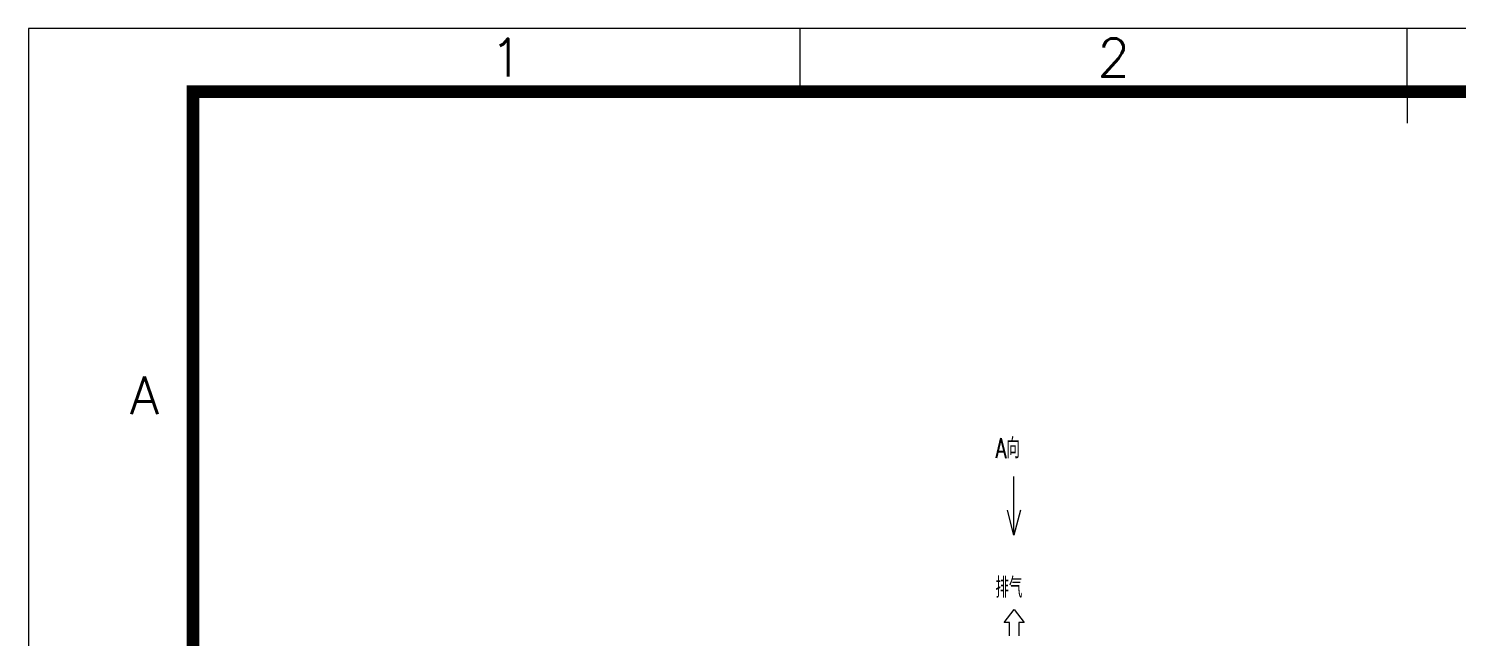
# Model space of a CAD drawing. Header units: millimetres. Extents: x 5291 to 15040, y -2201 to 1723.
# Drawn here: x 5291 to 6420, y 288 to 769 of the extents above; entities that cross this region are included whole.
import ezdxf

# ---------------------------------------------------------------- set-up
doc = ezdxf.new("R2010")
doc.units = ezdxf.units.MM
doc.header["$LTSCALE"] = 0.5
doc.layers.add('图层1', color=7, linetype='Continuous', lineweight=5)
doc.layers.add('图框', color=7, linetype='Continuous', lineweight=9)
doc.styles.add('图框文字1', font='romans.shx', dxfattribs={"bigfont": 'hztxt.shx'})
doc.styles.add('样式 1', font='txt.shx', dxfattribs={"width": 0.7, "height": 16, "bigfont": 'hzdx.shx'})
doc.dimstyles.new('ISO-25', dxfattribs={"dimtxt": 13, "dimasz": 11, "dimexe": 6, "dimexo": 5, "dimgap": 4, "dimtad": 1, "dimtxsty": 'Standard', "dimcen": 2.5, "dimadec": 0, "dimazin": 0, "dimtfac": 1, "dimtmove": 0, "dimatfit": 3, "dimfxl": 0, "dimarcsym": 0})

# ---------------------------------------------------------------- blocks, each defined once
blk = doc.blocks.new('图框(A4)')
at = {"layer": '图框'}
for p, q in [((252.99, 634.09), (252.99, 639.09)), ((300.99, 634.09), (300.99, 639.09)), ((300.99, 634.09), (300.99, 631.59))]:
    blk.add_line(p, q, dxfattribs=at)
blk.add_lwpolyline([(191.99, 342.09), (401.99, 342.09), (401.99, 639.09), (191.99, 639.09)], close=True, dxfattribs=at)
at = {"layer": '图框', "color": 5, "const_width": 1}
blk.add_lwpolyline([(204.99, 347.09), (396.99, 347.09), (396.99, 634.09), (204.99, 634.09)], close=True, dxfattribs=at)
at = {"layer": '图框', "style": '图框文字1'}
for s, p in [('1', (228.49, 635.29)), ('2', (276.49, 635.29)), ('A', (199.99, 608.56))]:
    blk.add_text(s, height=3, dxfattribs=at).set_placement(p)

msp = doc.modelspace()

# ---------------------------------------------------------------- linework, layer by layer
at = {"layer": '图层1', "color": 7}
for p, q in [((6066.26, 288.26), (6066.26, 298.89)), ((6073.54, 298.89), (6073.54, 288.26))]:
    msp.add_line(p, q, dxfattribs=at)
msp.add_lwpolyline([(6066.26, 298.89), (6062.03, 298.89), (6069.9, 309.12), (6077.77, 298.89), (6073.54, 298.89)], dxfattribs=at)

# ---------------------------------------------------------------- block references
at = {"layer": '图框', "color": 7, "xscale": 10, "yscale": 10, "zscale": 10}
msp.add_blockref('图框(A4)', (3370.79, -5622.01), dxfattribs=at)

# ---------------------------------------------------------------- texts
at = {"layer": '图层1', "color": 7, "char_height": 16, "width": 67.7257, "attachment_point": 1, "style": '样式 1'}
for s, insert in [('{\\C4;A向}', (6055.15, 444.74)), ('{\\C4;排气}', (6055.15, 334.33))]:
    msp.add_mtext(s, dxfattribs=dict(at, insert=insert))

# ---------------------------------------------------------------- leaders
at = {"layer": '图层1', "color": 7}
msp.add_leader([(6069.78, 367.81), (6069.78, 414.42)], dimstyle='ISO-25', override={"dimtxt": 16, "dimasz": 20, "dimgap": 3, "dimtad": 0, "dimdec": 1, "dimtxsty": '样式 1', "dimcen": 6, "dimclrd": 4, "dimclre": 4, "dimclrt": 4, "dimtdec": 1, "dimldrblk": 'Open30', "dimlwd": 9, "dimlwe": 9}, dxfattribs=at)

doc.saveas('drawing.dxf')
